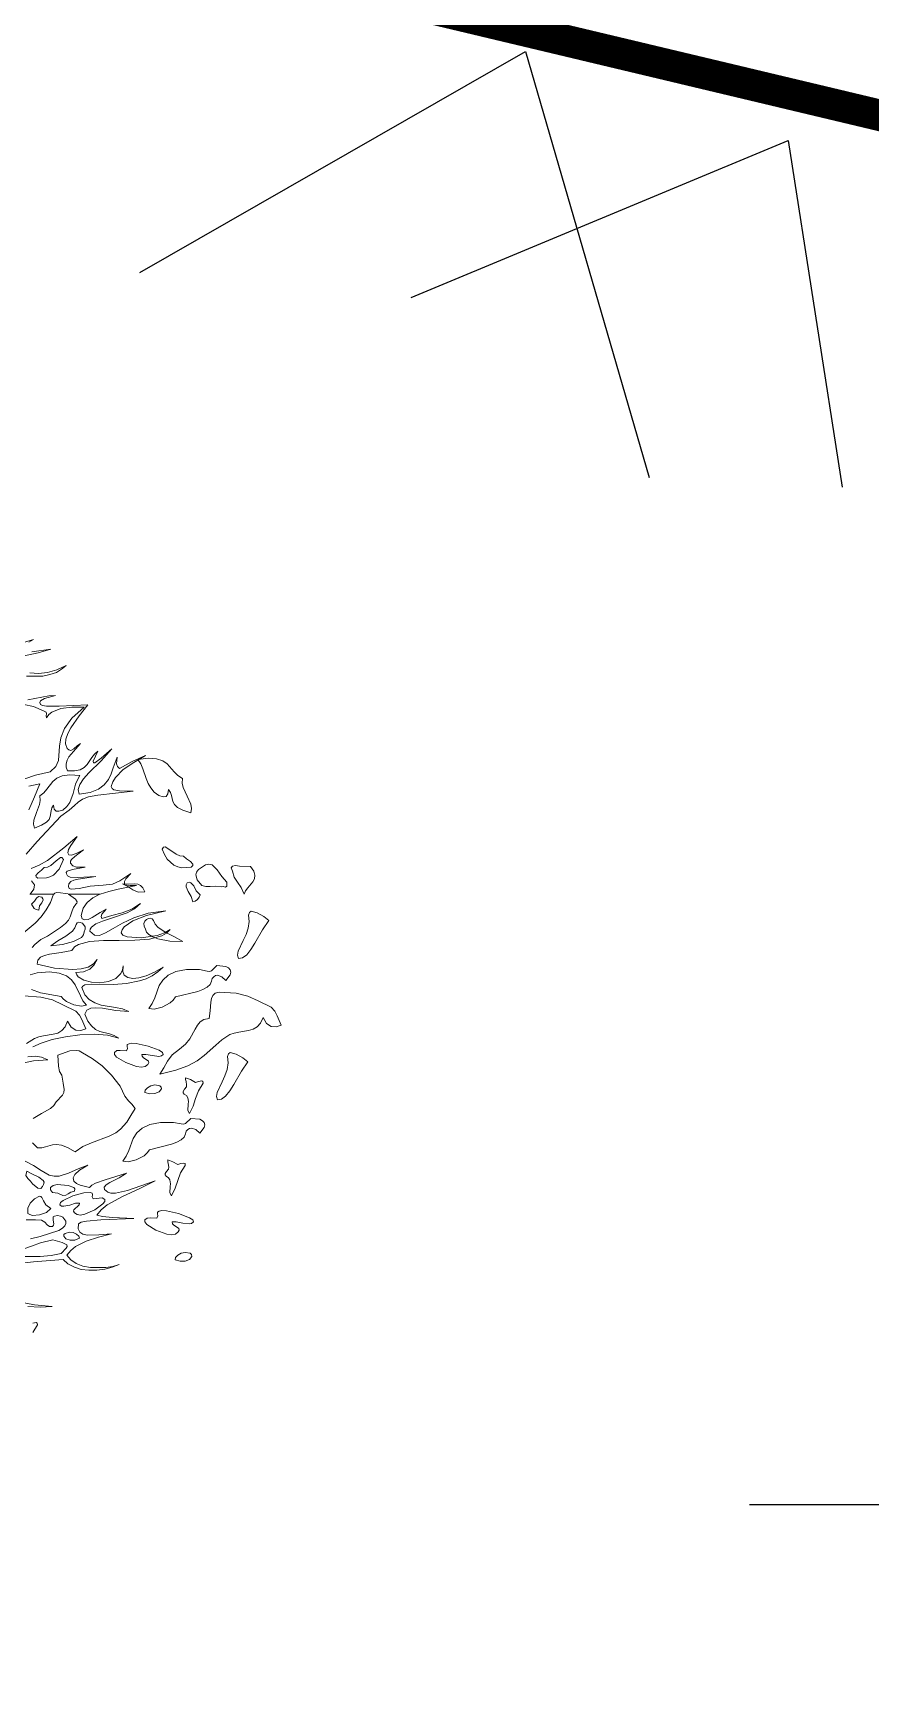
# Model space of a CAD drawing. Header units: inches. Extents: x -8940 to 26362, y -28010 to 990.
# Drawn here: x 4349.233 to 4351.323, y -7371.542 to -7367.418 of the extents above; entities that cross this region are included whole.
import ezdxf

# ---------------------------------------------------------------- set-up
doc = ezdxf.new("R2010")
doc.units = ezdxf.units.IN
doc.header["$MEASUREMENT"] = 0
doc.layers.add('BUILDING', color=5, linetype='Continuous', lineweight=15)
doc.layers.add('TREE', color=3, linetype='Continuous', lineweight=15)
doc.layers.add('Text', color=7, linetype='Continuous')

# ---------------------------------------------------------------- blocks, each defined once
blk = doc.blocks.new('tree2')
at = {"layer": 'TREE'}
for points in [[(5207.9229, 5947.7084), (5207.9396, 5947.714), (5207.958, 5947.7183), (5207.9935, 5947.7254), (5207.9814, 5947.7251), (5207.9704, 5947.7269), (5207.9701, 5947.7328), (5207.9725, 5947.7383), (5207.9821, 5947.7485), (5207.9611, 5947.7343), (5207.9467, 5947.7282), (5207.9288, 5947.726), (5207.9039, 5947.7238), (5207.8823, 5947.7195), (5207.8672, 5947.718), (5207.8629, 5947.7195), (5207.862, 5947.7235), (5207.8626, 5947.7288), (5207.8663, 5947.7328), (5207.8724, 5947.7355), (5207.8805, 5947.7377), (5207.9146, 5947.7429), (5207.8798, 5947.7408), (5207.865, 5947.7417), (5207.8601, 5947.7442), (5207.858, 5947.7479), (5207.8574, 5947.7506), (5207.8595, 5947.7531), (5207.8694, 5947.7562), (5207.8943, 5947.7611), (5207.8771, 5947.7611), (5207.87, 5947.7633), (5207.8654, 5947.7685), (5207.8657, 5947.7722), (5207.8675, 5947.7756), (5207.8743, 5947.7817), (5207.8906, 5947.7941), (5207.8768, 5947.787), (5207.8675, 5947.7839), (5207.8623, 5947.7848), (5207.8607, 5947.7885), (5207.862, 5947.7947), (5207.866, 5947.8024), (5207.8786, 5947.8199), (5207.8527, 5947.7981), (5207.8213, 5947.774), (5207.8053, 5947.7645), (5207.7896, 5947.7583)], [(5207.7801, 5947.7861), (5207.8013, 5947.8104), (5207.8472, 5947.8593), (5207.8629, 5947.871), (5207.8731, 5947.88), (5207.8808, 5947.8867), (5207.8888, 5947.8923), (5207.9005, 5947.8966), (5207.9186, 5947.9003), (5207.9867, 5947.9077), (5207.9605, 5947.9083), (5207.9494, 5947.9101), (5207.946, 5947.9129), (5207.9445, 5947.9169), (5207.9473, 5947.9259), (5207.9525, 5947.9342), (5207.9676, 5947.9496), (5207.9879, 5947.9634), (5208.011, 5947.977), (5207.9848, 5947.965), (5207.9605, 5947.952), (5207.9565, 5947.9557), (5207.9547, 5947.9606), (5207.9562, 5947.9736), (5207.9485, 5947.953), (5207.9445, 5947.9416), (5207.939, 5947.9305), (5207.931, 5947.92), (5207.9196, 5947.9114), (5207.9039, 5947.9052), (5207.8826, 5947.9018), (5207.8805, 5947.9108), (5207.8838, 5947.9206), (5207.8909, 5947.9314), (5207.9011, 5947.9431), (5207.9248, 5947.9668), (5207.9454, 5947.9899), (5207.9251, 5947.9714), (5207.9125, 5947.9625), (5207.91, 5947.9625), (5207.9097, 5947.9659), (5207.9183, 5947.9853), (5207.9119, 5947.9797), (5207.9069, 5947.9733), (5207.8977, 5947.9594), (5207.8918, 5947.9536), (5207.8841, 5947.9493), (5207.8737, 5947.9471), (5207.8601, 5947.9474), (5207.857, 5947.9542), (5207.857, 5947.961), (5207.8589, 5947.9677), (5207.8626, 5947.9742), (5207.8851, 5947.9998), (5207.8786, 5947.9954), (5207.8724, 5947.9899), (5207.866, 5947.9868), (5207.8626, 5947.9877), (5207.8592, 5947.9905), (5207.8561, 5947.9991), (5207.8567, 5948.0087), (5207.8604, 5948.0192), (5207.8663, 5948.0305), (5207.8823, 5948.0533), (5207.8992, 5948.0746), (5207.8435, 5948.0721), (5207.8195, 5948.0721), (5207.8115, 5948.0733), (5207.8078, 5948.0755), (5207.8065, 5948.0795), (5207.8078, 5948.0826), (5207.8152, 5948.0869), (5207.8364, 5948.0927), (5207.8238, 5948.0921), (5207.8102, 5948.09), (5207.7831, 5948.0844)], [(5207.7804, 5948.1303), (5207.8124, 5948.1306), (5207.8259, 5948.1334), (5207.8383, 5948.1377), (5207.8484, 5948.1436), (5207.857, 5948.1509), (5207.8395, 5948.1426), (5207.8213, 5948.1377), (5207.8035, 5948.1358), (5207.7868, 5948.1365)], [(5207.7761, 5948.1694), (5207.8032, 5948.1756), (5207.8278, 5948.1823), (5207.7911, 5948.1774)], [(5207.785, 5948.1962), (5207.7942, 5948.2014), (5207.7748, 5948.1956)], [(5207.7754, 5948.0755), (5207.7939, 5948.0718), (5207.8133, 5948.0635), (5207.8185, 5948.061), (5207.8195, 5948.0573), (5207.8185, 5948.0536), (5207.8189, 5948.05), (5207.8235, 5948.0561), (5207.8296, 5948.061), (5207.8469, 5948.0675), (5207.8684, 5948.0706), (5207.8921, 5948.0706), (5207.8684, 5948.049), (5207.8543, 5948.029), (5207.8472, 5948.0108), (5207.8444, 5947.9948), (5207.8423, 5947.9671), (5207.8373, 5947.9557), (5207.8266, 5947.9453), (5207.7982, 5947.9391), (5207.7773, 5947.932)], [(5207.7899, 5947.7346), (5207.7958, 5947.7266), (5207.7945, 5947.718), (5207.7875, 5947.7084), (5207.8336, 5947.7084), (5207.8352, 5947.7106), (5207.8383, 5947.7115), (5207.8463, 5947.7112), (5207.8654, 5947.7084), (5207.9229, 5947.7084)], [(5208.0988, 5947.8657), (5208.0831, 5947.871), (5208.0726, 5947.8762), (5208.0668, 5947.882), (5208.0637, 5947.8876), (5208.0613, 5947.8996), (5208.0594, 5947.9051), (5208.0554, 5947.911), (5208.0542, 5947.9024), (5208.0508, 5947.8977), (5208.0452, 5947.8971), (5208.0369, 5947.8993), (5208.0274, 5947.9061), (5208.0209, 5947.9141), (5208.016, 5947.9227), (5208.0123, 5947.9322), (5208.0058, 5947.9513), (5208.0015, 5947.9606), (5207.9957, 5947.9689), (5208.0166, 5947.972), (5208.0323, 5947.9707), (5208.0443, 5947.9667), (5208.0529, 5947.9606), (5208.0665, 5947.9455), (5208.0736, 5947.9384), (5208.0822, 5947.9325), (5208.0819, 5947.9233), (5208.084, 5947.9147), (5208.0917, 5947.8984), (5208.0988, 5947.8827), (5208.1001, 5947.8743), (5208.0988, 5947.8657)], [(5207.8065, 5947.9222), (5207.7961, 5947.8969), (5207.785, 5947.872)], [(5207.785, 5947.9178), (5207.8065, 5947.9222)], [(5207.7958, 5947.8362), (5207.7939, 5947.8439), (5207.7945, 5947.8516), (5207.7998, 5947.8667), (5207.8059, 5947.8821), (5207.8072, 5947.8901), (5207.8065, 5947.8988), (5207.8139, 5947.9046), (5207.8201, 5947.9117), (5207.8315, 5947.9265), (5207.8392, 5947.9329), (5207.8497, 5947.9372), (5207.8641, 5947.9394), (5207.8838, 5947.9382), (5207.8789, 5947.9299), (5207.8755, 5947.9212), (5207.8706, 5947.9031), (5207.8641, 5947.8858), (5207.8586, 5947.8781), (5207.8506, 5947.8713), (5207.8429, 5947.8689), (5207.8376, 5947.8692), (5207.8343, 5947.8729), (5207.8327, 5947.8809), (5207.8293, 5947.8754), (5207.8281, 5947.8698), (5207.8266, 5947.8587), (5207.8241, 5947.8532), (5207.8189, 5947.8476), (5207.8096, 5947.8421), (5207.7958, 5947.8362)], [(5208.0994, 5947.7607), (5208.0813, 5947.7598), (5208.0733, 5947.7613), (5208.0659, 5947.7647), (5208.0529, 5947.7764), (5208.0477, 5947.785), (5208.0431, 5947.7958), (5208.0455, 5947.7998), (5208.0489, 5947.8004), (5208.0582, 5947.7943), (5208.0702, 5947.7857), (5208.077, 5947.7829), (5208.0844, 5947.7823), (5208.0902, 5947.777), (5208.0979, 5947.7718), (5208.1025, 5947.7666), (5208.1022, 5947.7638), (5208.0994, 5947.7607)], [(5207.8022, 5947.7396), (5207.7995, 5947.742), (5207.7988, 5947.7448), (5207.8028, 5947.7497), (5207.8093, 5947.7549), (5207.8149, 5947.7602), (5207.8213, 5947.7611), (5207.8275, 5947.7642), (5207.8376, 5947.7731), (5207.846, 5947.7793), (5207.849, 5947.7793), (5207.8518, 5947.7756), (5207.8438, 5947.7571), (5207.8327, 5947.7454), (5207.8259, 5947.742), (5207.8189, 5947.7399), (5207.8022, 5947.7396)], [(5208.1576, 5947.7225), (5208.1456, 5947.7241), (5208.1358, 5947.7235), (5208.1275, 5947.7235), (5208.1195, 5947.7256), (5208.1108, 5947.7361), (5208.1081, 5947.7462), (5208.1096, 5947.7512), (5208.1133, 5947.7561), (5208.1272, 5947.7653), (5208.1336, 5947.7669), (5208.1395, 5947.7653), (5208.1496, 5947.7558), (5208.1586, 5947.7429), (5208.1684, 5947.7318), (5208.1684, 5947.7241), (5208.1653, 5947.7222), (5208.161, 5947.7231), (5208.1576, 5947.7225)], [(5208.1789, 5947.753), (5208.1767, 5947.7592), (5208.1792, 5947.7629), (5208.1847, 5947.7641), (5208.1924, 5947.7629), (5208.214, 5947.7623), (5208.2205, 5947.7533), (5208.2226, 5947.7453), (5208.2217, 5947.7385), (5208.2183, 5947.7324), (5208.2087, 5947.721), (5208.2044, 5947.7151), (5208.202, 5947.7087), (5208.1961, 5947.7213), (5208.189, 5947.7315), (5208.1823, 5947.7413), (5208.1789, 5947.753)], [(5207.9664, 5947.7287), (5207.9778, 5947.7278), (5207.9901, 5947.7284), (5207.996, 5947.7278), (5208.0012, 5947.7253), (5208.0058, 5947.721), (5208.0092, 5947.7133), (5207.9969, 5947.7124), (5207.9864, 5947.717), (5207.9766, 5947.7235), (5207.9664, 5947.7287)], [(5208.0917, 5947.7302), (5208.0957, 5947.7318), (5208.0988, 5947.7308), (5208.1041, 5947.7244), (5208.109, 5947.7148), (5208.1164, 5947.7071), (5208.1145, 5947.7025), (5208.1114, 5947.6982), (5208.1071, 5947.6951), (5208.1025, 5947.6936), (5208.0991, 5947.7038), (5208.0936, 5947.7139), (5208.0896, 5947.7228), (5208.0896, 5947.7268), (5208.0917, 5947.7302)], [(5207.7828, 5946.9109), (5207.8069, 5946.9093), (5207.8299, 5946.9106), (5207.7958, 5946.914), (5207.7594, 5946.9208)], [(5207.7659, 5946.9937), (5207.7939, 5946.9974), (5207.8512, 5947.002), (5207.8607, 5946.9931), (5207.8731, 5946.9866), (5207.8866, 5946.9826), (5207.9014, 5946.9808), (5207.9168, 5946.9808), (5207.9319, 5946.9829), (5207.9463, 5946.987), (5207.9596, 5946.9922), (5207.9479, 5946.9882), (5207.934, 5946.986), (5207.9042, 5946.986), (5207.8897, 5946.9891), (5207.8768, 5946.9937), (5207.866, 5947.0008), (5207.8583, 5947.01), (5207.8663, 5947.0193), (5207.8752, 5947.0267), (5207.8962, 5947.0375), (5207.9196, 5947.0448), (5207.9451, 5947.0516), (5207.9202, 5947.0492), (5207.898, 5947.0485), (5207.8897, 5947.0507), (5207.8835, 5947.0547), (5207.8808, 5947.0609), (5207.8814, 5947.0704), (5207.8866, 5947.0738), (5207.8965, 5947.0759), (5207.9245, 5947.0784), (5207.9885, 5947.0809), (5207.9467, 5947.083), (5207.9279, 5947.0846), (5207.9165, 5947.0877), (5207.9251, 5947.0981), (5207.9368, 5947.1074), (5207.9661, 5947.1234), (5207.9987, 5947.1382), (5208.0295, 5947.1539), (5207.9759, 5947.1351), (5207.9525, 5947.1298), (5207.9436, 5947.1298), (5207.9377, 5947.1323), (5207.9316, 5947.1372), (5207.931, 5947.1418), (5207.935, 5947.1465), (5207.9417, 5947.1508), (5207.9596, 5947.16), (5207.9741, 5947.1689), (5207.9328, 5947.156), (5207.9143, 5947.1492), (5207.9072, 5947.1455), (5207.9023, 5947.1409), (5207.8845, 5947.1455), (5207.8771, 5947.1489), (5207.8721, 5947.1535), (5207.8706, 5947.1594), (5207.874, 5947.1662), (5207.8832, 5947.1745), (5207.8992, 5947.184), (5207.8805, 5947.177), (5207.862, 5947.1686), (5207.8435, 5947.1631), (5207.834, 5947.1628), (5207.8244, 5947.1649), (5207.8087, 5947.1739), (5207.7939, 5947.1834), (5207.7782, 5947.1917)], [(5207.7727, 5947.3814), (5207.7942, 5947.386), (5207.8216, 5947.3882), (5207.8093, 5947.3931), (5207.7985, 5947.395), (5207.7828, 5947.394)], [(5207.793, 5947.4135), (5207.8087, 5947.4205), (5207.8303, 5947.4273), (5207.8561, 5947.4328), (5207.8835, 5947.4365), (5207.9112, 5947.4378), (5207.9371, 5947.4359), (5207.9593, 5947.4301), (5207.9504, 5947.435), (5207.9411, 5947.4381), (5207.9226, 5947.443), (5207.914, 5947.447), (5207.906, 5947.4535), (5207.8989, 5947.463), (5207.8934, 5947.4766), (5207.8974, 5947.484), (5207.9048, 5947.488), (5207.9149, 5947.4889), (5207.9273, 5947.488), (5207.9537, 5947.4837), (5207.9784, 5947.4818), (5207.9661, 5947.4864), (5207.9525, 5947.4892), (5207.9251, 5947.4941), (5207.9128, 5947.4981), (5207.9017, 5947.5046), (5207.8931, 5947.5141), (5207.8875, 5947.528), (5207.8894, 5947.5308), (5207.8934, 5947.5329), (5207.9069, 5947.5342), (5207.9488, 5947.5339), (5207.9738, 5947.5357), (5207.9993, 5947.5406), (5208.0119, 5947.5449), (5208.0236, 5947.5508), (5208.0347, 5947.5582), (5208.0449, 5947.5674), (5208.0279, 5947.5579), (5208.0122, 5947.5508), (5207.9981, 5947.5468), (5207.9861, 5947.5455), (5207.9765, 5947.5471), (5207.9698, 5947.5517), (5207.9667, 5947.5591), (5207.9673, 5947.5696), (5207.9661, 5947.5619), (5207.9633, 5947.5551), (5207.9531, 5947.5452), (5207.939, 5947.5394), (5207.9226, 5947.5372), (5207.9063, 5947.5385), (5207.8915, 5947.5422), (5207.8808, 5947.5486), (5207.8777, 5947.5526), (5207.8761, 5947.5573), (5207.8909, 5947.5585), (5207.9029, 5947.5637), (5207.9115, 5947.572), (5207.9174, 5947.5822), (5207.9103, 5947.5736), (5207.8998, 5947.5674), (5207.886, 5947.564), (5207.87, 5947.5628), (5207.8349, 5947.5653), (5207.8013, 5947.573), (5207.8025, 5947.581), (5207.8078, 5947.5868), (5207.8155, 5947.5902), (5207.8253, 5947.5927), (5207.8478, 5947.5954), (5207.8681, 5947.5998), (5207.8734, 5947.6065), (5207.8814, 5947.6114), (5207.9026, 5947.6173), (5207.9297, 5947.6191), (5207.9599, 5947.6191), (5207.9904, 5947.6195), (5208.0187, 5947.6216), (5208.0424, 5947.6281), (5208.0514, 5947.6333), (5208.0584, 5947.6404), (5208.0474, 5947.6336), (5208.0332, 5947.6287), (5208.0021, 5947.6241), (5207.9756, 5947.6262), (5207.967, 5947.6293), (5207.9639, 5947.6339), (5207.9654, 5947.6398), (5207.9698, 5947.6453), (5207.9861, 5947.6567), (5208.0129, 5947.6675), (5208.0501, 5947.6764), (5208.0162, 5947.6715), (5207.9885, 5947.6629), (5207.9661, 5947.6524), (5207.9482, 5947.6422), (5207.9337, 5947.6336), (5207.922, 5947.6287), (5207.9122, 5947.629), (5207.9032, 5947.6367), (5207.9039, 5947.641), (5207.9063, 5947.6447), (5207.9149, 5947.6512), (5207.9276, 5947.6564), (5207.943, 5947.6613), (5207.9753, 5947.6727), (5207.9898, 5947.6804), (5208.0012, 5947.6903), (5207.9845, 5947.6798), (5207.9654, 5947.6727), (5207.9454, 5947.6675), (5207.926, 5947.6613), (5207.9248, 5947.6653), (5207.9263, 5947.67), (5207.9346, 5947.6795), (5207.9229, 5947.6733), (5207.9075, 5947.6635), (5207.8998, 5947.6598), (5207.8934, 5947.6586), (5207.8885, 5947.6607), (5207.886, 5947.6672), (5207.89, 5947.6813), (5207.8977, 5947.6924), (5207.9088, 5947.7017), (5207.9223, 5947.7084), (5207.8617, 5947.7084), (5207.8755, 5947.6989), (5207.8786, 5947.6937), (5207.878, 5947.6912), (5207.8761, 5947.689), (5207.8715, 5947.6826), (5207.8687, 5947.6764), (5207.865, 5947.6644), (5207.8617, 5947.6582), (5207.8561, 5947.6515), (5207.8466, 5947.6438), (5207.8327, 5947.6352), (5207.821, 5947.6275), (5207.8081, 5947.6207), (5207.7964, 5947.6114), (5207.7915, 5947.6053)], [(5207.7699, 5947.6299), (5207.797, 5947.6524), (5207.8087, 5947.6647), (5207.8185, 5947.678), (5207.8269, 5947.6924), (5207.8327, 5947.7084), (5207.7871, 5947.7084)], [(5207.8102, 5947.7026), (5207.8124, 5947.6998), (5207.8127, 5947.6974), (5207.8102, 5947.6918), (5207.8059, 5947.6857), (5207.8041, 5947.6773), (5207.7995, 5947.6786), (5207.7955, 5947.681), (5207.7902, 5947.689), (5207.7961, 5947.6952), (5207.7998, 5947.7011), (5207.8035, 5947.7041), (5207.8102, 5947.7026)], [(5208.0831, 5947.6169), (5208.0671, 5947.6261), (5208.0502, 5947.6345), (5208.0354, 5947.6443), (5208.0298, 5947.6505), (5208.0265, 5947.6579), (5208.024, 5947.6609), (5208.0203, 5947.6622), (5208.0163, 5947.6616), (5208.0126, 5947.6597), (5208.0095, 5947.6563), (5208.0077, 5947.6517), (5208.008, 5947.6468), (5208.0111, 5947.6409), (5208.0126, 5947.6351), (5208.0172, 5947.6302), (5208.0249, 5947.6258), (5208.0345, 5947.6224), (5208.0579, 5947.6178), (5208.0831, 5947.6169)], [(5208.1909, 5947.5843), (5208.1986, 5947.5852), (5208.2066, 5947.5914), (5208.2146, 5947.6012), (5208.2223, 5947.6135), (5208.2371, 5947.6394), (5208.2494, 5947.6579), (5208.2399, 5947.6653), (5208.2269, 5947.6726), (5208.2155, 5947.6754), (5208.2118, 5947.6733), (5208.2103, 5947.668), (5208.2115, 5947.6554), (5208.2097, 5947.6428), (5208.2054, 5947.6305), (5208.1998, 5947.6188), (5208.1903, 5947.5984), (5208.1887, 5947.5904), (5208.1909, 5947.5843)], [(5207.8275, 5947.6087), (5207.8413, 5947.6182), (5207.8564, 5947.6272), (5207.8694, 5947.637), (5207.874, 5947.6432), (5207.8768, 5947.6499), (5207.8786, 5947.653), (5207.8817, 5947.6546), (5207.8891, 5947.6524), (5207.894, 5947.6456), (5207.8943, 5947.641), (5207.8921, 5947.6355), (5207.8909, 5947.6299), (5207.8869, 5947.625), (5207.8715, 5947.617), (5207.8503, 5947.6114), (5207.8275, 5947.6087)], [(5207.8968, 5947.4938), (5207.8869, 5947.492), (5207.8724, 5947.4944), (5207.858, 5947.5006), (5207.8521, 5947.5052), (5207.8478, 5947.5108), (5207.8075, 5947.5175), (5207.7902, 5947.524)], [(5207.7878, 5947.5526), (5207.801, 5947.5563), (5207.8247, 5947.5582), (5207.8438, 5947.556), (5207.858, 5947.5505), (5207.8678, 5947.5425), (5207.8749, 5947.5329), (5207.8848, 5947.512), (5207.8897, 5947.5021), (5207.8968, 5947.4938)], [(5208.0172, 5947.4876), (5208.0277, 5947.4863), (5208.0431, 5947.49), (5208.0585, 5947.498), (5208.0643, 5947.5036), (5208.0686, 5947.5097), (5208.1118, 5947.5205), (5208.1216, 5947.5242), (5208.1299, 5947.5285), (5208.1358, 5947.5338), (5208.1385, 5947.5402), (5208.1401, 5947.5455), (5208.1429, 5947.5489), (5208.1462, 5947.551), (5208.1503, 5947.5516), (5208.1586, 5947.5489), (5208.1663, 5947.5415), (5208.1746, 5947.5525), (5208.1758, 5947.5578), (5208.1749, 5947.5621), (5208.1715, 5947.5658), (5208.1663, 5947.5686), (5208.1487, 5947.5704), (5208.1388, 5947.5603), (5208.1348, 5947.559), (5208.1299, 5947.5596), (5208.1154, 5947.5627), (5208.0899, 5947.5627), (5208.0693, 5947.5587), (5208.0545, 5947.5516), (5208.0443, 5947.5424), (5208.0375, 5947.5316), (5208.0286, 5947.5082), (5208.0237, 5947.4971), (5208.0172, 5947.4876)], [(5207.7751, 5947.5117), (5207.8084, 5947.5095), (5207.8309, 5947.504), (5207.8506, 5947.4947), (5207.8758, 5947.4824), (5207.8829, 5947.4747), (5207.8875, 5947.4661), (5207.8955, 5947.4479), (5207.8857, 5947.4449), (5207.8761, 5947.4455), (5207.8672, 5947.451), (5207.8601, 5947.4627), (5207.8552, 5947.4519), (5207.8487, 5947.4445), (5207.841, 5947.4399), (5207.8321, 5947.4375), (5207.8133, 5947.4344), (5207.8041, 5947.4325), (5207.7958, 5947.4295), (5207.7807, 5947.4196)], [(5208.0383, 5947.3604), (5208.0463, 5947.3727), (5208.0534, 5947.3853), (5208.0626, 5947.3976), (5208.0765, 5947.4087), (5208.0882, 5947.4186), (5208.0965, 5947.4287), (5208.107, 5947.4472), (5208.1113, 5947.4552), (5208.1165, 5947.4617), (5208.1236, 5947.466), (5208.1338, 5947.4682), (5208.1362, 5947.4829), (5208.1372, 5947.4993), (5208.1384, 5947.5067), (5208.1412, 5947.5128), (5208.1458, 5947.5171), (5208.1532, 5947.519), (5208.1864, 5947.5168), (5208.2089, 5947.5113), (5208.2286, 5947.502), (5208.2539, 5947.4897), (5208.2609, 5947.482), (5208.2656, 5947.4734), (5208.2736, 5947.4552), (5208.2637, 5947.4521), (5208.2542, 5947.4528), (5208.2452, 5947.4583), (5208.2382, 5947.47), (5208.2332, 5947.4592), (5208.2268, 5947.4518), (5208.2191, 5947.4472), (5208.2101, 5947.4448), (5208.1914, 5947.4417), (5208.1821, 5947.4398), (5208.1738, 5947.4368), (5208.1587, 5947.4269), (5208.1467, 5947.4167), (5208.1242, 5947.3961), (5208.1107, 5947.3863), (5208.0928, 5947.3767), (5208.0694, 5947.3681), (5208.0383, 5947.3604)], [(5207.8888, 5947.4018), (5207.9079, 5947.3907), (5207.9267, 5947.3762), (5207.9449, 5947.3583), (5207.9615, 5947.3371), (5207.9711, 5947.318), (5207.9781, 5947.3085), (5207.9843, 5947.3023), (5207.9911, 5947.2937), (5207.9821, 5947.2804), (5207.9747, 5947.2672), (5207.9627, 5947.2536), (5207.9532, 5947.2469), (5207.9403, 5947.2404), (5207.9061, 5947.2275), (5207.8895, 5947.2204), (5207.875, 5947.2102), (5207.8599, 5947.2185), (5207.8482, 5947.2229), (5207.8386, 5947.2241), (5207.8309, 5947.2235), (5207.8174, 5947.2195), (5207.8103, 5947.2176), (5207.802, 5947.2176), (5207.7918, 5947.2272)], [(5207.7931, 5947.2746), (5207.8097, 5947.2844), (5207.8269, 5947.294), (5207.8337, 5947.2995), (5207.8377, 5947.3066), (5207.85, 5947.3195), (5207.8525, 5947.3251), (5207.8534, 5947.3306), (5207.8516, 5947.3426), (5207.8491, 5947.3583), (5207.8442, 5947.3657), (5207.8423, 5947.3759), (5207.8411, 5947.3971), (5207.8645, 5947.4052), (5207.8765, 5947.4064), (5207.8827, 5947.4052), (5207.8888, 5947.4018)], [(5208.0036, 5947.3983), (5208.0116, 5947.3986), (5208.0242, 5947.3962), (5208.0368, 5947.3946), (5208.0415, 5947.3956), (5208.0448, 5947.3983), (5208.0436, 5947.4023), (5208.0374, 5947.4067), (5208.0162, 5947.4147), (5207.9928, 5947.4196), (5207.9839, 5947.4202), (5207.9789, 5947.419), (5207.9756, 5947.4174), (5207.9752, 5947.414), (5207.9759, 5947.41), (5207.9743, 5947.4054), (5207.9617, 5947.4063), (5207.9555, 5947.406), (5207.9506, 5947.4023), (5207.9506, 5947.3986), (5207.9549, 5947.3934), (5207.9725, 5947.3826), (5207.9937, 5947.3749), (5208.0033, 5947.3737), (5208.0103, 5947.3749), (5208.0156, 5947.3792), (5208.0174, 5947.3826), (5208.0168, 5947.3854), (5208.014, 5947.3876), (5208.007, 5947.3922), (5208.0045, 5947.3949), (5208.0036, 5947.3983)], [(5208.1501, 5947.3108), (5208.1578, 5947.3118), (5208.1658, 5947.3179), (5208.1738, 5947.3278), (5208.1815, 5947.3401), (5208.1963, 5947.366), (5208.2086, 5947.3844), (5208.1991, 5947.3918), (5208.1862, 5947.3992), (5208.1748, 5947.402), (5208.1711, 5947.3998), (5208.1695, 5947.3946), (5208.1708, 5947.382), (5208.1689, 5947.3693), (5208.1646, 5947.357), (5208.1591, 5947.3453), (5208.1495, 5947.325), (5208.148, 5947.317), (5208.1501, 5947.3108)], [(5208.0094, 5947.325), (5208.019, 5947.3223), (5208.0291, 5947.3226), (5208.0374, 5947.326), (5208.0418, 5947.3318), (5208.0411, 5947.3352), (5208.0384, 5947.3377), (5208.0291, 5947.3395), (5208.0214, 5947.338), (5208.0147, 5947.334), (5208.01, 5947.3294), (5208.0094, 5947.325)], [(5208.0903, 5947.3395), (5208.0894, 5947.3461), (5208.0883, 5947.3499), (5208.0885, 5947.3533), (5208.098, 5947.3499), (5208.1078, 5947.3441), (5208.1135, 5947.3464), (5208.1196, 5947.3473), (5208.1219, 5947.3464), (5208.1222, 5947.3427), (5208.1132, 5947.3283), (5208.1078, 5947.3134), (5208.1029, 5947.2984), (5208.0957, 5947.284), (5208.0926, 5947.2898), (5208.0931, 5947.3022), (5208.0937, 5947.3073), (5208.0926, 5947.3148), (5208.09, 5947.3188), (5208.0857, 5947.3217), (5208.0836, 5947.3243), (5208.0836, 5947.3269), (5208.0862, 5947.3312), (5208.09, 5947.3355), (5208.0903, 5947.3395)], [(5207.9669, 5947.192), (5207.9773, 5947.1908), (5207.9927, 5947.1945), (5208.0081, 5947.2025), (5208.014, 5947.208), (5208.0183, 5947.2142), (5208.0614, 5947.225), (5208.0713, 5947.2287), (5208.0796, 5947.233), (5208.0854, 5947.2382), (5208.0882, 5947.2447), (5208.0897, 5947.2499), (5208.0925, 5947.2533), (5208.0959, 5947.2554), (5208.0999, 5947.2561), (5208.1082, 5947.2533), (5208.1159, 5947.2459), (5208.1242, 5947.257), (5208.1255, 5947.2622), (5208.1245, 5947.2665), (5208.1212, 5947.2702), (5208.1159, 5947.273), (5208.0984, 5947.2748), (5208.0885, 5947.2647), (5208.0845, 5947.2634), (5208.0796, 5947.2641), (5208.0651, 5947.2671), (5208.0395, 5947.2671), (5208.0189, 5947.2631), (5208.0041, 5947.2561), (5207.994, 5947.2468), (5207.9872, 5947.236), (5207.9783, 5947.2126), (5207.9733, 5947.2016), (5207.9669, 5947.192)], [(5208.0557, 5947.1806), (5208.0548, 5947.1872), (5208.0537, 5947.1909), (5208.0539, 5947.1944), (5208.0634, 5947.1909), (5208.0732, 5947.1852), (5208.0789, 5947.1875), (5208.085, 5947.1883), (5208.0873, 5947.1875), (5208.0876, 5947.1837), (5208.0787, 5947.1694), (5208.0732, 5947.1544), (5208.0683, 5947.1395), (5208.0611, 5947.1251), (5208.058, 5947.1308), (5208.0585, 5947.1432), (5208.0591, 5947.1484), (5208.058, 5947.1559), (5208.0554, 5947.1599), (5208.0511, 5947.1628), (5208.0491, 5947.1653), (5208.0491, 5947.1679), (5208.0516, 5947.1722), (5208.0554, 5947.1765), (5208.0557, 5947.1806)], [(5207.8133, 5947.1471), (5207.8112, 5947.1428), (5207.8084, 5947.1394), (5207.8025, 5947.14), (5207.7924, 5947.148), (5207.7881, 5947.1535), (5207.7828, 5947.1585), (5207.7794, 5947.1643), (5207.7813, 5947.1726), (5207.7921, 5947.1665), (5207.8044, 5947.1609), (5207.813, 5947.1545), (5207.8146, 5947.1511), (5207.8133, 5947.1471)], [(5207.8734, 5947.1342), (5207.8663, 5947.132), (5207.8611, 5947.1289), (5207.8564, 5947.1264), (5207.8506, 5947.1255), (5207.841, 5947.1298), (5207.8309, 5947.1311), (5207.8269, 5947.1363), (5207.8272, 5947.1409), (5207.8318, 5947.1446), (5207.8401, 5947.1471), (5207.8611, 5947.1449), (5207.8718, 5947.1412), (5207.874, 5947.1382), (5207.8734, 5947.1342)], [(5207.8278, 5947.1003), (5207.8192, 5947.0929), (5207.8059, 5947.088), (5207.7924, 5947.087), (5207.7868, 5947.0886), (5207.7828, 5947.091), (5207.7828, 5947.1012), (5207.7878, 5947.1108), (5207.7961, 5947.1191), (5207.8059, 5947.124), (5207.8084, 5947.1237), (5207.8102, 5947.1218), (5207.8136, 5947.1154), (5207.8182, 5947.1074), (5207.8278, 5947.1003)], [(5207.8832, 5947.1104), (5207.8755, 5947.1104), (5207.8641, 5947.1071), (5207.8527, 5947.1049), (5207.8484, 5947.1052), (5207.8453, 5947.1077), (5207.846, 5947.1117), (5207.8515, 5947.116), (5207.8703, 5947.1246), (5207.8915, 5947.1308), (5207.9045, 5947.1314), (5207.9079, 5947.1301), (5207.9082, 5947.1271), (5207.9079, 5947.1231), (5207.9097, 5947.1191), (5207.9214, 5947.1206), (5207.927, 5947.1209), (5207.9319, 5947.1178), (5207.9319, 5947.1141), (5207.9282, 5947.1092), (5207.9128, 5947.0981), (5207.8937, 5947.0895), (5207.8851, 5947.0877), (5207.8786, 5947.0886), (5207.8731, 5947.0923), (5207.8712, 5947.095), (5207.8718, 5947.0975), (5207.874, 5947.1), (5207.8801, 5947.1046), (5207.8826, 5947.1074), (5207.8832, 5947.1104)], [(5207.8407, 5947.0867), (5207.846, 5947.0858), (5207.8506, 5947.0836), (5207.8564, 5947.0759), (5207.8567, 5947.0716), (5207.8549, 5947.0667), (5207.8503, 5947.0621), (5207.8429, 5947.0578), (5207.8069, 5947.0461), (5207.7884, 5947.0415)], [(5207.7801, 5947.0787), (5207.7982, 5947.0787), (5207.8096, 5947.0775), (5207.8161, 5947.0738), (5207.8207, 5947.0689), (5207.8247, 5947.0658), (5207.8306, 5947.0658), (5207.833, 5947.0682), (5207.8336, 5947.071), (5207.8321, 5947.0778), (5207.8321, 5947.084), (5207.8349, 5947.0858), (5207.8407, 5947.0867)], [(5208.0622, 5947.0743), (5208.0702, 5947.0746), (5208.0828, 5947.0722), (5208.0954, 5947.0706), (5208.1001, 5947.0716), (5208.1034, 5947.0743), (5208.1022, 5947.0783), (5208.096, 5947.0826), (5208.0748, 5947.0906), (5208.0514, 5947.0956), (5208.0425, 5947.0962), (5208.0375, 5947.095), (5208.0342, 5947.0934), (5208.0339, 5947.09), (5208.0345, 5947.086), (5208.0329, 5947.0814), (5208.0203, 5947.0823), (5208.0141, 5947.082), (5208.0092, 5947.0783), (5208.0092, 5947.0746), (5208.0135, 5947.0694), (5208.0311, 5947.0586), (5208.0523, 5947.0509), (5208.0619, 5947.0497), (5208.0689, 5947.0509), (5208.0742, 5947.0552), (5208.076, 5947.0586), (5208.0754, 5947.0614), (5208.0726, 5947.0635), (5208.0656, 5947.0682), (5208.0631, 5947.0709), (5208.0622, 5947.0743)], [(5207.8829, 5947.0427), (5207.874, 5947.0393), (5207.8647, 5947.039), (5207.8567, 5947.0415), (5207.8527, 5947.0467), (5207.8527, 5947.0498), (5207.8552, 5947.0522), (5207.8638, 5947.0547), (5207.8706, 5947.0538), (5207.8774, 5947.0507), (5207.882, 5947.0467), (5207.8829, 5947.0427)], [(5207.8475, 5947.0134), (5207.8284, 5947.0097), (5207.8072, 5947.0076), (5207.7628, 5947.0073), (5207.7539, 5947.0088), (5207.7493, 5947.0113), (5207.7486, 5947.0147), (5207.7523, 5947.0184), (5207.7736, 5947.0218), (5207.7902, 5947.0273), (5207.8078, 5947.0341), (5207.8312, 5947.0399), (5207.8497, 5947.0347), (5207.8583, 5947.0301), (5207.8589, 5947.027), (5207.8574, 5947.0236), (5207.8475, 5947.0134)], [(5208.068, 5947.001), (5208.0776, 5946.9983), (5208.0877, 5946.9986), (5208.096, 5947.002), (5208.1004, 5947.0078), (5208.0997, 5947.0112), (5208.097, 5947.0137), (5208.0877, 5947.0155), (5208.08, 5947.014), (5208.0733, 5947.01), (5208.0686, 5947.0054), (5208.068, 5947.001)], [(5207.793, 5946.8788), (5207.799, 5946.8797), (5207.8013, 5946.8788), (5207.8016, 5946.8751), (5207.7927, 5946.8607)]]:
    blk.add_lwpolyline(points, dxfattribs=at)

msp = doc.modelspace()

# ---------------------------------------------------------------- hatches: boundary and pattern name
at = {"layer": 'Text', "lineweight": 25}
h = msp.add_hatch(dxfattribs=at)
h.set_pattern_fill('ACAD_ISO07W100', color=0, scale=0.784833, style=0)
h.set_pattern_definition([(0, (-582.442, -27753.198), (0, 3.9241642), [0.3924164, -2.35449854])])
h.paths.add_polyline_path([(4453.012436, -7368.509246), (4432.544063, -7360.765981), (4417.35118, -7356.454306), (4399.865945, -7352.632595), (4389.807755, -7348.417064), (4382.319111, -7347.246699), (4375.943644, -7343.680138), (4368.217405, -7333.076598), (4361.929936, -7322.334389), (4357.719224, -7314.672477), (4356.412451, -7309.03143), (4355.412858, -7306.651874), (4313.200953, -7306.651874), (4313.200953, -7400.608297), (4453.122434, -7400.608297)])
h.paths.add_polyline_path([(4387.774257, -7337.654416), (4394.795484, -7337.654416), (4394.795484, -7334.638043), (4387.774257, -7334.638043)], flags=25)

# ---------------------------------------------------------------- linework, layer by layer
at = {"layer": 'BUILDING', "const_width": 0.078483}
msp.add_lwpolyline([(4346.592656, -7362.781415), (4348.344533, -7364.041541), (4349.830516, -7364.883313), (4349.869295, -7365.148116), (4349.771225, -7366.025567), (4349.696652, -7366.769818), (4350.121402, -7367.332054), (4351.004233, -7367.542355), (4351.735588, -7367.716572), (4353.147273, -7367.339138), (4353.293115, -7366.883497), (4353.413834, -7366.778518), (4353.686473, -7366.683999), (4353.81194, -7366.628765), (4354.58764, -7366.822581), (4358.146486, -7367.981446)], dxfattribs=at)
at = {"layer": 'Text', "color": 5, "lineweight": 25}
for points in [[(4349.499589, -7368.015557), (4350.461641, -7367.464536), (4350.770221, -7368.526793)], [(4350.176732, -7368.077469), (4351.116333, -7367.686199), (4351.250913, -7368.550299)]]:
    msp.add_lwpolyline(points, dxfattribs=at)

# ---------------------------------------------------------------- block references
at = {"layer": 'TREE', "color": 3, "xscale": 1.288602291024512, "yscale": 1.288602291008523, "zscale": 1.288602291016571}
msp.add_blockref('tree2', (-2361.540799, -15033.796169), dxfattribs=at)

doc.saveas('drawing.dxf')
